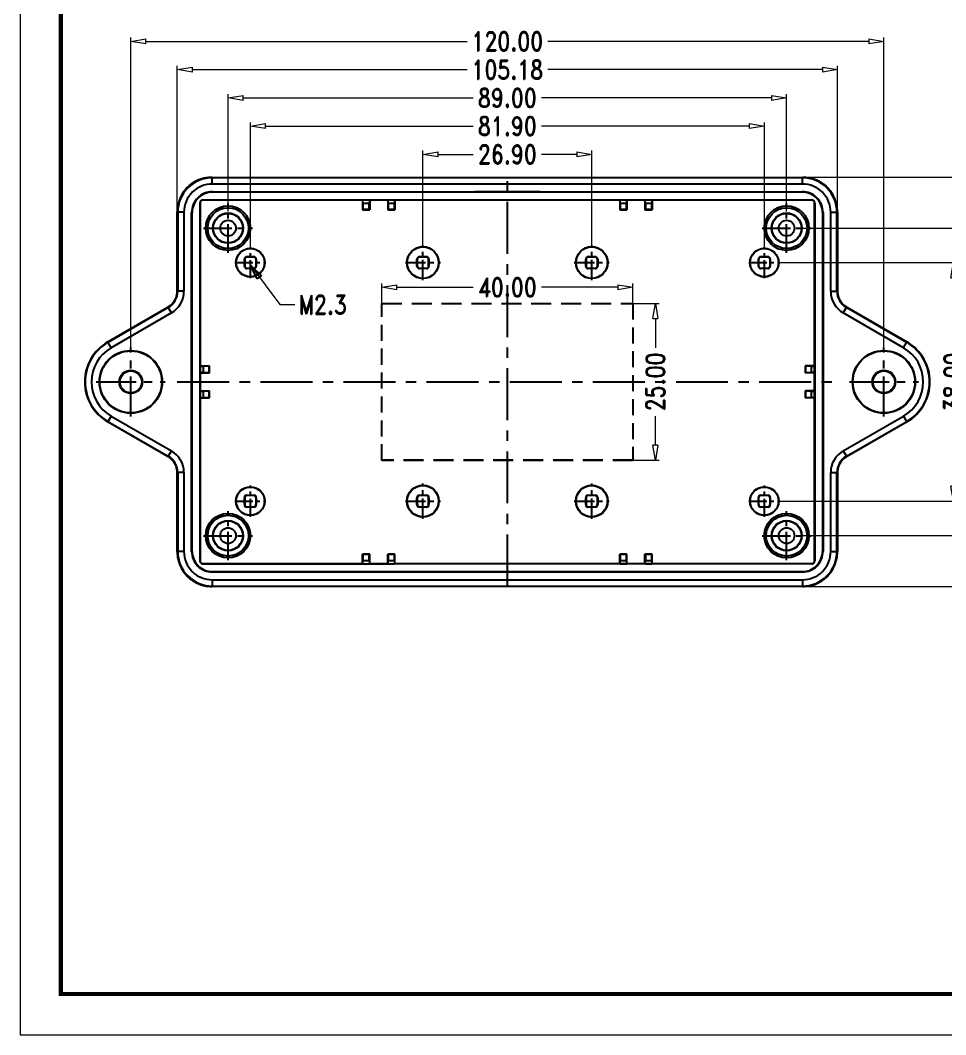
# Model space of a CAD drawing. Header units: millimetres. Extents: x 1603 to 1978, y -231 to 30.
# Drawn here: x 1603.1 to 1750.6, y -230.8 to -69.2 of the extents above; entities that cross this region are included whole.
import ezdxf

# ---------------------------------------------------------------- set-up
doc = ezdxf.new("R2010")
doc.units = ezdxf.units.MM
doc.linetypes.add('CENTER', pattern=[50.8, 31.75, -6.35, 6.35, -6.35])
doc.linetypes.add('HIDDEN', pattern=[9.525, 6.35, -3.175])
doc.layers.add('dim', color=3, linetype='Continuous', lineweight=9)
doc.layers.add('from', color=7, linetype='Continuous', lineweight=13)
doc.styles.add('ROMAND', font='romand.shx', dxfattribs={"width": 0.8, "bigfont": 'gbcbig.shx'})
doc.dimstyles.new('YanXiu', dxfattribs={"dimtxt": 2.5, "dimasz": 2.2, "dimexe": 1, "dimexo": 0, "dimgap": 0.66, "dimtad": 0, "dimzin": 1, "dimdsep": 46, "dimtxsty": 'ROMAND', "dimblk": 'CLOSEDBLANK', "dimcen": 0, "dimclrd": 3, "dimclre": 3, "dimclrt": 7, "dimazin": 0, "dimtfac": 1, "dimtofl": 0, "dimtmove": 0, "dimatfit": 3, "dimldrblk": 'CLOSEDBLANK', "dimfxl": 1, "dimlwd": 5, "dimlwe": 5, "dimarcsym": 0})

# ---------------------------------------------------------------- blocks, each defined once
blk = doc.blocks.new('_ClosedBlank')
at = {"color": 0, "linetype": 'ByBlock', "lineweight": -2}
for p, q in [((-1, 0.167), (0, 0)), ((-1, 0.167), (-1, -0.167)), ((0, 0), (-1, -0.167))]:
    blk.add_line(p, q, dxfattribs=at)
blk = doc.blocks.new('*D36')
at = {"layer": 'Defpoints', "color": 0}
for p in [(1660.73, -111.75), (1660.73, -114.33), (1700.73, -114.33)]:
    blk.add_point(p, dxfattribs=at)
at = {"layer": 'dim', "color": 3, "lineweight": 5}
for p, q in [((1660.73, -114.33), (1660.73, -111.15)), ((1700.73, -114.33), (1700.73, -111.15)), ((1663.13, -111.75), (1675.27, -111.75)), ((1698.33, -111.75), (1686.18, -111.75))]:
    blk.add_line(p, q, dxfattribs=at)
at = {"layer": 'dim', "color": 3, "lineweight": 5, "xscale": 2.4, "yscale": 2.4, "zscale": 2.4, "rotation": 180}
blk.add_blockref('_ClosedBlank', (1660.73, -111.75), dxfattribs=at)
at = {"layer": 'dim', "color": 3, "lineweight": 5, "xscale": 2.4, "yscale": 2.4, "zscale": 2.4}
blk.add_blockref('_ClosedBlank', (1700.73, -111.75), dxfattribs=at)
at = {"layer": 'dim', "color": 7, "insert": (1680.73, -111.75), "char_height": 3, "attachment_point": 5, "style": 'ROMAND'}
blk.add_mtext('40.00', dxfattribs=at)
blk = doc.blocks.new('*D37')
at = {"layer": 'Defpoints', "color": 0}
for p in [(1700.73, -114.33), (1700.73, -139.33), (1704.33, -139.33)]:
    blk.add_point(p, dxfattribs=at)
at = {"layer": 'dim', "color": 3, "lineweight": 5}
for p, q in [((1700.73, -114.33), (1704.93, -114.33)), ((1704.33, -116.73), (1704.33, -121.38)), ((1704.33, -136.93), (1704.33, -132.29)), ((1700.73, -139.33), (1704.93, -139.33))]:
    blk.add_line(p, q, dxfattribs=at)
at = {"layer": 'dim', "color": 3, "lineweight": 5, "xscale": 2.4, "yscale": 2.4, "zscale": 2.4}
for p, rotation in [((1704.33, -114.33), 90), ((1704.33, -139.33), 270)]:
    blk.add_blockref('_ClosedBlank', p, dxfattribs=dict(at, rotation=rotation))
at = {"layer": 'dim', "color": 7, "insert": (1704.33, -126.83), "char_height": 3, "attachment_point": 5, "rotation": 90, "style": 'ROMAND'}
blk.add_mtext('25.00', dxfattribs=at)
blk = doc.blocks.new('*D45')
at = {"layer": 'Defpoints', "color": 0}
for p in [(1733.32, -77.08), (1628.14, -99.74), (1733.32, -99.74)]:
    blk.add_point(p, dxfattribs=at)
at = {"layer": 'dim', "color": 3, "lineweight": 5}
for p, q in [((1628.14, -99.74), (1628.14, -76.48)), ((1630.54, -77.08), (1674.3, -77.08)), ((1730.92, -77.08), (1687.16, -77.08)), ((1733.32, -99.74), (1733.32, -76.48))]:
    blk.add_line(p, q, dxfattribs=at)
at = {"layer": 'dim', "color": 3, "lineweight": 5, "xscale": 2.4, "yscale": 2.4, "zscale": 2.4, "rotation": 180}
blk.add_blockref('_ClosedBlank', (1628.14, -77.08), dxfattribs=at)
at = {"layer": 'dim', "color": 3, "lineweight": 5, "xscale": 2.4, "yscale": 2.4, "zscale": 2.4}
blk.add_blockref('_ClosedBlank', (1733.32, -77.08), dxfattribs=at)
at = {"layer": 'dim', "color": 7, "insert": (1680.73, -77.08), "char_height": 3, "attachment_point": 5, "style": 'ROMAND'}
blk.add_mtext('105.18', dxfattribs=at)
blk = doc.blocks.new('*D44')
at = {"layer": 'Defpoints', "color": 0}
for p in [(1725.23, -81.58), (1636.23, -99.7), (1725.23, -99.7)]:
    blk.add_point(p, dxfattribs=at)
at = {"layer": 'dim', "color": 3, "lineweight": 5}
for p, q in [((1636.23, -99.7), (1636.23, -80.98)), ((1638.63, -81.58), (1675.27, -81.58)), ((1722.83, -81.58), (1686.18, -81.58)), ((1725.23, -99.7), (1725.23, -80.98))]:
    blk.add_line(p, q, dxfattribs=at)
at = {"layer": 'dim', "color": 3, "lineweight": 5, "xscale": 2.4, "yscale": 2.4, "zscale": 2.4, "rotation": 180}
blk.add_blockref('_ClosedBlank', (1636.23, -81.58), dxfattribs=at)
at = {"layer": 'dim', "color": 3, "lineweight": 5, "xscale": 2.4, "yscale": 2.4, "zscale": 2.4}
blk.add_blockref('_ClosedBlank', (1725.23, -81.58), dxfattribs=at)
at = {"layer": 'dim', "color": 7, "insert": (1680.73, -81.58), "char_height": 3, "attachment_point": 5, "style": 'ROMAND'}
blk.add_mtext('89.00', dxfattribs=at)
blk = doc.blocks.new('*D43')
at = {"layer": 'Defpoints', "color": 0}
for p in [(1721.68, -86.08), (1639.78, -105.31), (1721.68, -105.31)]:
    blk.add_point(p, dxfattribs=at)
at = {"layer": 'dim', "color": 3, "lineweight": 5}
for p, q in [((1639.78, -105.31), (1639.78, -85.48)), ((1721.68, -105.31), (1721.68, -85.48)), ((1642.18, -86.08), (1675.27, -86.08)), ((1719.28, -86.08), (1686.18, -86.08))]:
    blk.add_line(p, q, dxfattribs=at)
at = {"layer": 'dim', "color": 3, "lineweight": 5, "xscale": 2.4, "yscale": 2.4, "zscale": 2.4, "rotation": 180}
blk.add_blockref('_ClosedBlank', (1639.78, -86.08), dxfattribs=at)
at = {"layer": 'dim', "color": 3, "lineweight": 5, "xscale": 2.4, "yscale": 2.4, "zscale": 2.4}
blk.add_blockref('_ClosedBlank', (1721.68, -86.08), dxfattribs=at)
at = {"layer": 'dim', "color": 7, "insert": (1680.73, -86.08), "char_height": 3, "attachment_point": 5, "style": 'ROMAND'}
blk.add_mtext('81.90', dxfattribs=at)
blk = doc.blocks.new('*D42')
at = {"layer": 'Defpoints', "color": 0}
for p in [(1694.18, -90.58), (1667.28, -105.03), (1694.18, -105.03)]:
    blk.add_point(p, dxfattribs=at)
at = {"layer": 'dim', "color": 3, "lineweight": 5}
for p, q in [((1667.28, -105.03), (1667.28, -89.98)), ((1694.18, -105.03), (1694.18, -89.98)), ((1669.68, -90.58), (1675.27, -90.58)), ((1691.78, -90.58), (1686.18, -90.58))]:
    blk.add_line(p, q, dxfattribs=at)
at = {"layer": 'dim', "color": 3, "lineweight": 5, "xscale": 2.4, "yscale": 2.4, "zscale": 2.4, "rotation": 180}
blk.add_blockref('_ClosedBlank', (1667.28, -90.58), dxfattribs=at)
at = {"layer": 'dim', "color": 3, "lineweight": 5, "xscale": 2.4, "yscale": 2.4, "zscale": 2.4}
blk.add_blockref('_ClosedBlank', (1694.18, -90.58), dxfattribs=at)
at = {"layer": 'dim', "color": 7, "insert": (1680.73, -90.58), "char_height": 3, "attachment_point": 5, "style": 'ROMAND'}
blk.add_mtext('26.90', dxfattribs=at)
blk = doc.blocks.new('*D48')
at = {"layer": 'Defpoints', "color": 0}
for p in [(1727.82, -94.24), (1727.82, -159.42), (1760.8, -159.42)]:
    blk.add_point(p, dxfattribs=at)
at = {"layer": 'dim', "color": 3, "lineweight": 5}
for p, q in [((1727.82, -94.24), (1761.4, -94.24)), ((1760.8, -96.64), (1760.8, -121.43)), ((1760.8, -157.02), (1760.8, -132.23)), ((1727.82, -159.42), (1761.4, -159.42))]:
    blk.add_line(p, q, dxfattribs=at)
at = {"layer": 'dim', "color": 3, "lineweight": 5, "xscale": 2.4, "yscale": 2.4, "zscale": 2.4}
for p, rotation in [((1760.8, -94.24), 90), ((1760.8, -159.42), 270)]:
    blk.add_blockref('_ClosedBlank', p, dxfattribs=dict(at, rotation=rotation))
at = {"layer": 'dim', "color": 7, "insert": (1760.8, -126.83), "char_height": 3, "attachment_point": 5, "rotation": 90, "style": 'ROMAND'}
blk.add_mtext('65.18', dxfattribs=at)
blk = doc.blocks.new('*D47')
at = {"layer": 'Defpoints', "color": 0}
for p in [(1727.86, -102.33), (1727.86, -151.33), (1756.3, -151.33)]:
    blk.add_point(p, dxfattribs=at)
at = {"layer": 'dim', "color": 3, "lineweight": 5}
for p, q in [((1727.86, -102.33), (1756.9, -102.33)), ((1756.3, -104.73), (1756.3, -121.38)), ((1756.3, -148.93), (1756.3, -132.29)), ((1727.86, -151.33), (1756.9, -151.33))]:
    blk.add_line(p, q, dxfattribs=at)
at = {"layer": 'dim', "color": 3, "lineweight": 5, "xscale": 2.4, "yscale": 2.4, "zscale": 2.4}
for p, rotation in [((1756.3, -102.33), 90), ((1756.3, -151.33), 270)]:
    blk.add_blockref('_ClosedBlank', p, dxfattribs=dict(at, rotation=rotation))
at = {"layer": 'dim', "color": 7, "insert": (1756.3, -126.83), "char_height": 3, "attachment_point": 5, "rotation": 90, "style": 'ROMAND'}
blk.add_mtext('49.00', dxfattribs=at)
blk = doc.blocks.new('*D46')
at = {"layer": 'Defpoints', "color": 0}
for p in [(1724.2, -107.83), (1724.2, -145.83), (1751.8, -145.83)]:
    blk.add_point(p, dxfattribs=at)
at = {"layer": 'dim', "color": 3, "lineweight": 5}
for p, q in [((1724.2, -107.83), (1752.4, -107.83)), ((1751.8, -110.23), (1751.8, -121.38)), ((1751.8, -143.43), (1751.8, -132.29)), ((1724.2, -145.83), (1752.4, -145.83))]:
    blk.add_line(p, q, dxfattribs=at)
at = {"layer": 'dim', "color": 3, "lineweight": 5, "xscale": 2.4, "yscale": 2.4, "zscale": 2.4}
for p, rotation in [((1751.8, -107.83), 90), ((1751.8, -145.83), 270)]:
    blk.add_blockref('_ClosedBlank', p, dxfattribs=dict(at, rotation=rotation))
at = {"layer": 'dim', "color": 7, "insert": (1751.8, -126.83), "char_height": 3, "attachment_point": 5, "rotation": 90, "style": 'ROMAND'}
blk.add_mtext('38.00', dxfattribs=at)
blk = doc.blocks.new('*D121')
at = {"layer": 'Defpoints', "color": 0}
for p in [(1620.73, -72.58), (1620.73, -121.33), (1740.73, -121.33)]:
    blk.add_point(p, dxfattribs=at)
at = {"layer": 'dim', "color": 3, "lineweight": 5}
for p, q in [((1620.73, -121.33), (1620.73, -71.98)), ((1623.13, -72.58), (1674.3, -72.58)), ((1738.33, -72.58), (1687.16, -72.58)), ((1740.73, -121.33), (1740.73, -71.98))]:
    blk.add_line(p, q, dxfattribs=at)
at = {"layer": 'dim', "color": 3, "lineweight": 5, "xscale": 2.4, "yscale": 2.4, "zscale": 2.4, "rotation": 180}
blk.add_blockref('_ClosedBlank', (1620.73, -72.58), dxfattribs=at)
at = {"layer": 'dim', "color": 3, "lineweight": 5, "xscale": 2.4, "yscale": 2.4, "zscale": 2.4}
blk.add_blockref('_ClosedBlank', (1740.73, -72.58), dxfattribs=at)
at = {"layer": 'dim', "color": 7, "insert": (1680.73, -72.58), "char_height": 3, "attachment_point": 5, "style": 'ROMAND'}
blk.add_mtext('120.00', dxfattribs=at)

msp = doc.modelspace()

# ---------------------------------------------------------------- linework, layer by layer
at = {"color": 7, "linetype": 'Continuous'}
for p, q in [((1633.635, -94.241), (1633.635, -94.242)), ((1633.635, -94.242), (1727.82, -94.242)), ((1633.7, -94.307), (1633.635, -94.242)), ((1727.754, -94.307), (1633.7, -94.307)), ((1633.7, -95.307), (1633.7, -94.307)), ((1727.755, -95.307), (1633.7, -95.307)), ((1727.754, -94.307), (1727.82, -94.242)), ((1727.755, -95.307), (1727.755, -94.307)), ((1727.82, -94.241), (1727.82, -94.242)), ((1633.728, -96.533), (1727.728, -96.533)), ((1633.728, -96.608), (1633.728, -96.533)), ((1675.478, -96.608), (1633.728, -96.608)), ((1685.978, -96.568), (1675.478, -96.568)), ((1675.478, -96.608), (1675.478, -96.568)), ((1685.978, -96.608), (1685.978, -96.568)), ((1727.728, -96.608), (1685.978, -96.608)), ((1727.728, -96.608), (1727.728, -96.533)), ((1631.772, -98.333), (1631.728, -98.333)), ((1631.728, -98.333), (1631.728, -155.333)), ((1631.772, -98.333), (1631.772, -124.267)), ((1632.228, -97.833), (1658.771, -97.831)), ((1632.228, -97.877), (1632.228, -97.833)), ((1657.662, -97.877), (1632.228, -97.877)), ((1657.662, -97.877), (1657.684, -97.833)), ((1657.662, -97.877), (1657.662, -99.396)), ((1657.715, -97.871), (1657.684, -97.833)), ((1658.741, -97.871), (1657.715, -97.871)), ((1657.728, -98.389), (1657.715, -97.871)), ((1658.728, -98.389), (1657.728, -98.389)), ((1657.728, -98.389), (1657.728, -99.331)), ((1658.741, -97.871), (1658.728, -98.389)), ((1658.728, -99.331), (1658.728, -98.389)), ((1658.741, -97.871), (1658.771, -97.831)), ((1658.771, -97.833), (1662.771, -97.831)), ((1658.793, -97.877), (1658.771, -97.833)), ((1661.662, -97.877), (1658.793, -97.877)), ((1658.793, -97.877), (1658.793, -99.396)), ((1661.662, -97.877), (1661.684, -97.833)), ((1661.662, -97.877), (1661.662, -99.396)), ((1661.715, -97.871), (1661.684, -97.833)), ((1662.741, -97.871), (1661.715, -97.871)), ((1661.728, -98.389), (1661.715, -97.871)), ((1662.728, -98.389), (1661.728, -98.389)), ((1661.728, -98.389), (1661.728, -99.331)), ((1662.741, -97.871), (1662.728, -98.389)), ((1662.728, -99.331), (1662.728, -98.389)), ((1662.741, -97.871), (1662.771, -97.831)), ((1662.771, -97.833), (1699.771, -97.831)), ((1662.793, -97.877), (1662.771, -97.833)), ((1698.662, -97.877), (1662.793, -97.877)), ((1662.793, -97.877), (1662.793, -99.396)), ((1698.662, -97.877), (1698.684, -97.833)), ((1698.662, -97.877), (1698.662, -99.396)), ((1698.715, -97.871), (1698.684, -97.833)), ((1699.741, -97.871), (1698.715, -97.871)), ((1698.728, -98.389), (1698.715, -97.871)), ((1699.728, -98.389), (1698.728, -98.389)), ((1698.728, -98.389), (1698.728, -99.331)), ((1699.741, -97.871), (1699.728, -98.389)), ((1699.728, -99.331), (1699.728, -98.389)), ((1699.741, -97.871), (1699.771, -97.831)), ((1699.793, -97.877), (1699.771, -97.833)), ((1699.771, -97.833), (1729.228, -97.833)), ((1702.662, -97.877), (1699.793, -97.877)), ((1699.793, -97.877), (1699.793, -99.396)), ((1702.662, -97.877), (1702.684, -97.833)), ((1702.662, -97.877), (1702.662, -99.396)), ((1702.715, -97.871), (1702.684, -97.833)), ((1703.741, -97.871), (1702.715, -97.871)), ((1702.728, -98.389), (1702.715, -97.871)), ((1703.728, -98.389), (1702.728, -98.389)), ((1702.728, -98.389), (1702.728, -99.331)), ((1703.741, -97.871), (1703.728, -98.389)), ((1703.728, -99.331), (1703.728, -98.389)), ((1703.741, -97.871), (1703.771, -97.831)), ((1703.793, -97.877), (1703.771, -97.833)), ((1729.228, -97.877), (1703.793, -97.877)), ((1703.793, -97.877), (1703.793, -99.396)), ((1729.228, -97.877), (1729.228, -97.833)), ((1729.683, -98.333), (1729.728, -98.333)), ((1729.683, -124.267), (1729.683, -98.333)), ((1729.728, -98.333), (1729.729, -125.376)), ((1628.137, -99.74), (1628.137, -99.74)), ((1628.202, -99.806), (1628.137, -99.74)), ((1628.137, -112.347), (1628.137, -99.74)), ((1629.202, -99.805), (1628.202, -99.805)), ((1628.202, -99.806), (1628.202, -112.385)), ((1629.202, -99.805), (1629.202, -112.385)), ((1630.503, -99.833), (1630.428, -99.833)), ((1630.428, -153.833), (1630.428, -99.833)), ((1630.503, -153.833), (1630.503, -99.833)), ((1657.728, -99.331), (1657.662, -99.396)), ((1657.662, -99.396), (1658.793, -99.396)), ((1657.728, -99.331), (1658.728, -99.331)), ((1658.728, -99.331), (1658.793, -99.396)), ((1661.728, -99.331), (1661.662, -99.396)), ((1661.662, -99.396), (1662.793, -99.396)), ((1661.728, -99.331), (1662.728, -99.331)), ((1662.728, -99.331), (1662.793, -99.396)), ((1698.728, -99.331), (1698.662, -99.396)), ((1698.662, -99.396), (1699.793, -99.396)), ((1698.728, -99.331), (1699.728, -99.331)), ((1699.728, -99.331), (1699.793, -99.396)), ((1702.728, -99.331), (1702.662, -99.396)), ((1702.662, -99.396), (1703.793, -99.396)), ((1702.728, -99.331), (1703.728, -99.331)), ((1703.728, -99.331), (1703.793, -99.396)), ((1730.952, -99.833), (1731.027, -99.833)), ((1730.952, -99.833), (1730.952, -153.833)), ((1731.027, -99.833), (1731.027, -153.833)), ((1732.254, -99.805), (1733.253, -99.805)), ((1732.254, -112.385), (1732.254, -99.805)), ((1733.253, -99.805), (1733.318, -99.74)), ((1733.253, -112.385), (1733.253, -99.805)), ((1733.319, -99.74), (1733.318, -99.74)), ((1733.318, -99.74), (1733.318, -112.347)), ((1638.874, -107.329), (1638.828, -107.283)), ((1638.828, -108.383), (1638.828, -107.283)), ((1638.874, -107.329), (1638.874, -108.336)), ((1639.228, -106.883), (1640.328, -106.883)), ((1639.274, -106.929), (1639.228, -106.883)), ((1640.281, -106.929), (1639.274, -106.929)), ((1640.328, -106.883), (1640.281, -106.929)), ((1640.728, -107.283), (1640.681, -107.329)), ((1640.681, -108.336), (1640.681, -107.329)), ((1640.728, -107.283), (1640.728, -108.383)), ((1666.328, -107.283), (1666.374, -107.329)), ((1666.328, -108.383), (1666.328, -107.283)), ((1666.374, -107.329), (1666.374, -108.336)), ((1666.728, -106.883), (1667.828, -106.883)), ((1666.728, -106.883), (1666.774, -106.929)), ((1667.781, -106.929), (1666.774, -106.929)), ((1667.828, -106.883), (1667.781, -106.929)), ((1668.228, -107.283), (1668.181, -107.329)), ((1668.181, -108.336), (1668.181, -107.329)), ((1668.228, -107.283), (1668.228, -108.383)), ((1693.274, -107.329), (1693.228, -107.283)), ((1693.228, -108.383), (1693.228, -107.283)), ((1693.274, -107.329), (1693.274, -108.336)), ((1693.674, -106.929), (1693.628, -106.883)), ((1693.628, -106.883), (1694.728, -106.883)), ((1694.681, -106.929), (1693.674, -106.929)), ((1694.728, -106.883), (1694.681, -106.929)), ((1695.128, -107.283), (1695.081, -107.329)), ((1695.081, -108.336), (1695.081, -107.329)), ((1695.128, -107.283), (1695.128, -108.383)), ((1720.728, -107.283), (1720.774, -107.329)), ((1720.728, -108.383), (1720.728, -107.283)), ((1720.774, -107.329), (1720.774, -108.336)), ((1721.128, -106.883), (1721.174, -106.929)), ((1721.128, -106.883), (1722.228, -106.883)), ((1722.181, -106.929), (1721.174, -106.929)), ((1722.181, -106.929), (1722.228, -106.883)), ((1722.581, -107.329), (1722.628, -107.283)), ((1722.581, -108.336), (1722.581, -107.329)), ((1722.628, -107.283), (1722.628, -108.383)), ((1638.828, -108.383), (1638.874, -108.336)), ((1639.228, -108.783), (1639.274, -108.736)), ((1640.328, -108.783), (1639.228, -108.783)), ((1639.274, -108.736), (1640.281, -108.736)), ((1640.328, -108.783), (1640.281, -108.736)), ((1640.728, -108.383), (1640.681, -108.336)), ((1666.374, -108.336), (1666.328, -108.383)), ((1666.774, -108.736), (1666.728, -108.783)), ((1667.828, -108.783), (1666.728, -108.783)), ((1666.774, -108.736), (1667.781, -108.736)), ((1667.828, -108.783), (1667.781, -108.736)), ((1668.228, -108.383), (1668.181, -108.336)), ((1693.228, -108.383), (1693.274, -108.336)), ((1693.628, -108.783), (1693.674, -108.736)), ((1694.728, -108.783), (1693.628, -108.783)), ((1693.674, -108.736), (1694.681, -108.736)), ((1694.728, -108.783), (1694.681, -108.736)), ((1695.128, -108.383), (1695.081, -108.336)), ((1720.728, -108.383), (1720.774, -108.336)), ((1721.128, -108.783), (1721.174, -108.736)), ((1722.228, -108.783), (1721.128, -108.783)), ((1721.174, -108.736), (1722.181, -108.736)), ((1722.228, -108.783), (1722.181, -108.736)), ((1722.628, -108.383), (1722.581, -108.336)), ((1628.137, -112.347), (1628.137, -112.347)), ((1628.202, -112.385), (1628.137, -112.347)), ((1629.202, -112.385), (1628.202, -112.385)), ((1732.254, -112.385), (1733.253, -112.385)), ((1733.318, -112.347), (1733.253, -112.385)), ((1733.319, -112.347), (1733.318, -112.347)), ((1733.36, -112.842), (1733.319, -112.347)), ((1627.047, -114.66), (1626.637, -114.944)), ((1617.057, -120.475), (1626.637, -114.944)), ((1626.703, -114.982), (1617.09, -120.532)), ((1627.203, -115.848), (1617.59, -121.398)), ((1626.703, -114.982), (1626.637, -114.944)), ((1626.637, -114.944), (1626.638, -114.944)), ((1627.203, -115.848), (1626.703, -114.982)), ((1734.253, -115.848), (1734.753, -114.982)), ((1743.866, -121.398), (1734.253, -115.848)), ((1734.818, -114.944), (1734.753, -114.982)), ((1744.365, -120.532), (1734.753, -114.982)), ((1734.818, -114.944), (1734.818, -114.944)), ((1734.818, -114.944), (1744.398, -120.475)), ((1617.59, -121.398), (1617.057, -120.475)), ((1743.866, -121.398), (1744.398, -120.475)), ((1631.766, -124.32), (1631.726, -124.289)), ((1631.772, -124.267), (1631.728, -124.289)), ((1631.766, -124.32), (1632.284, -124.333)), ((1631.766, -124.32), (1631.766, -125.346)), ((1631.772, -124.267), (1633.291, -124.267)), ((1633.226, -124.333), (1632.284, -124.333)), ((1632.284, -124.333), (1632.284, -125.333)), ((1633.226, -124.333), (1633.291, -124.267)), ((1633.226, -125.333), (1633.226, -124.333)), ((1633.291, -125.398), (1633.291, -124.267)), ((1728.164, -124.267), (1728.164, -125.398)), ((1728.229, -124.333), (1728.164, -124.267)), ((1729.683, -124.267), (1728.164, -124.267)), ((1728.229, -124.333), (1728.229, -125.333)), ((1729.172, -124.333), (1728.229, -124.333)), ((1729.172, -124.333), (1729.689, -124.32)), ((1729.172, -125.333), (1729.172, -124.333)), ((1729.683, -124.267), (1729.728, -124.289)), ((1729.689, -124.32), (1729.728, -124.289)), ((1729.689, -125.346), (1729.689, -124.32)), ((1631.766, -125.346), (1631.726, -125.376)), ((1631.772, -125.398), (1631.728, -125.376)), ((1632.284, -125.333), (1631.766, -125.346)), ((1631.772, -125.398), (1633.291, -125.398)), ((1631.772, -125.398), (1631.772, -128.267)), ((1632.284, -125.333), (1633.226, -125.333)), ((1633.226, -125.333), (1633.291, -125.398)), ((1728.229, -125.333), (1728.164, -125.398)), ((1729.683, -125.398), (1728.164, -125.398)), ((1728.229, -125.333), (1729.172, -125.333)), ((1729.689, -125.346), (1729.172, -125.333)), ((1729.683, -125.398), (1729.728, -125.376)), ((1729.683, -128.267), (1729.683, -125.398)), ((1729.689, -125.346), (1729.729, -125.376)), ((1729.728, -125.376), (1729.728, -155.333)), ((1631.766, -128.32), (1631.726, -128.289)), ((1631.772, -128.267), (1631.728, -128.289)), ((1631.766, -128.32), (1632.284, -128.333)), ((1631.766, -128.32), (1631.766, -129.346)), ((1631.772, -128.267), (1633.291, -128.267)), ((1633.226, -128.333), (1632.284, -128.333)), ((1632.284, -128.333), (1632.284, -129.333)), ((1633.226, -128.333), (1633.291, -128.267)), ((1633.226, -129.333), (1633.226, -128.333)), ((1633.291, -129.398), (1633.291, -128.267)), ((1728.164, -128.267), (1728.164, -129.398)), ((1728.229, -128.333), (1728.164, -128.267)), ((1729.683, -128.267), (1728.164, -128.267)), ((1728.229, -128.333), (1728.229, -129.333)), ((1729.172, -128.333), (1728.229, -128.333)), ((1729.172, -128.333), (1729.689, -128.32)), ((1729.172, -129.333), (1729.172, -128.333)), ((1729.683, -128.267), (1729.728, -128.289)), ((1729.689, -128.32), (1729.728, -128.289)), ((1729.689, -129.346), (1729.689, -128.32)), ((1631.766, -129.346), (1631.726, -129.376)), ((1631.772, -129.398), (1631.728, -129.376)), ((1632.284, -129.333), (1631.766, -129.346)), ((1631.772, -129.398), (1633.291, -129.398)), ((1631.772, -129.398), (1631.772, -155.333)), ((1632.284, -129.333), (1633.226, -129.333)), ((1633.226, -129.333), (1633.291, -129.398)), ((1728.229, -129.333), (1728.164, -129.398)), ((1729.683, -129.398), (1728.164, -129.398)), ((1728.229, -129.333), (1729.172, -129.333)), ((1729.689, -129.346), (1729.172, -129.333)), ((1729.683, -129.398), (1729.728, -129.376)), ((1729.683, -155.333), (1729.683, -129.398)), ((1729.689, -129.346), (1729.729, -129.376)), ((1617.59, -132.268), (1617.057, -133.19)), ((1617.59, -132.268), (1627.203, -137.818)), ((1734.253, -137.818), (1743.866, -132.268)), ((1743.866, -132.268), (1744.398, -133.19)), ((1626.637, -138.721), (1617.057, -133.19)), ((1617.09, -133.133), (1626.703, -138.683)), ((1734.753, -138.683), (1744.365, -133.133)), ((1744.398, -133.19), (1734.818, -138.721)), ((1626.637, -138.721), (1626.703, -138.683)), ((1626.637, -138.721), (1626.638, -138.721)), ((1627.203, -137.818), (1626.703, -138.683)), ((1734.253, -137.818), (1734.753, -138.683)), ((1734.409, -139.005), (1734.818, -138.721)), ((1734.753, -138.683), (1734.818, -138.721)), ((1734.818, -138.721), (1734.818, -138.721)), ((1628.096, -140.824), (1628.136, -141.318)), ((1628.137, -141.318), (1628.202, -141.281)), ((1628.137, -141.318), (1628.137, -141.318)), ((1628.137, -153.925), (1628.137, -141.318)), ((1629.202, -141.281), (1628.202, -141.281)), ((1628.202, -141.281), (1628.202, -153.86)), ((1629.202, -141.281), (1629.202, -153.86)), ((1732.254, -153.86), (1732.254, -141.281)), ((1732.254, -141.281), (1733.253, -141.281)), ((1733.253, -153.859), (1733.253, -141.281)), ((1733.253, -141.281), (1733.318, -141.318)), ((1733.318, -141.318), (1733.318, -153.925)), ((1733.319, -141.318), (1733.318, -141.318)), ((1638.828, -145.283), (1638.874, -145.329)), ((1638.828, -146.383), (1638.828, -145.283)), ((1638.874, -145.329), (1638.874, -146.336)), ((1639.228, -144.883), (1640.328, -144.883)), ((1639.228, -144.883), (1639.274, -144.929)), ((1640.281, -144.929), (1639.274, -144.929)), ((1640.328, -144.883), (1640.281, -144.929)), ((1640.728, -145.283), (1640.681, -145.329)), ((1640.681, -146.336), (1640.681, -145.329)), ((1640.728, -145.283), (1640.728, -146.383)), ((1666.328, -146.383), (1666.328, -145.283)), ((1666.328, -145.283), (1666.374, -145.329)), ((1666.374, -145.329), (1666.374, -146.336)), ((1666.728, -144.883), (1667.828, -144.883)), ((1666.728, -144.883), (1666.774, -144.929)), ((1667.781, -144.929), (1666.774, -144.929)), ((1667.828, -144.883), (1667.781, -144.929)), ((1668.228, -145.283), (1668.181, -145.329)), ((1668.181, -146.336), (1668.181, -145.329)), ((1668.228, -145.283), (1668.228, -146.383)), ((1693.228, -146.383), (1693.228, -145.283)), ((1693.274, -145.329), (1693.228, -145.283)), ((1693.274, -145.329), (1693.274, -146.336)), ((1693.674, -144.929), (1693.628, -144.883)), ((1693.628, -144.883), (1694.728, -144.883)), ((1694.681, -144.929), (1693.674, -144.929)), ((1694.728, -144.883), (1694.681, -144.929)), ((1695.128, -145.283), (1695.081, -145.329)), ((1695.081, -146.336), (1695.081, -145.329)), ((1695.128, -145.283), (1695.128, -146.383)), ((1720.728, -146.383), (1720.728, -145.283)), ((1720.728, -145.283), (1720.774, -145.329)), ((1720.774, -145.329), (1720.774, -146.336)), ((1721.128, -144.883), (1721.174, -144.929)), ((1721.128, -144.883), (1722.228, -144.883)), ((1722.181, -144.929), (1721.174, -144.929)), ((1722.228, -144.883), (1722.181, -144.929)), ((1722.628, -145.283), (1722.581, -145.329)), ((1722.581, -146.336), (1722.581, -145.329)), ((1722.628, -145.283), (1722.628, -146.383)), ((1638.874, -146.336), (1638.828, -146.383)), ((1639.274, -146.736), (1639.228, -146.783)), ((1640.328, -146.783), (1639.228, -146.783)), ((1639.274, -146.736), (1640.281, -146.736)), ((1640.328, -146.783), (1640.281, -146.736)), ((1640.728, -146.383), (1640.681, -146.336)), ((1666.374, -146.336), (1666.328, -146.383)), ((1666.774, -146.736), (1666.728, -146.783)), ((1667.828, -146.783), (1666.728, -146.783)), ((1666.774, -146.736), (1667.781, -146.736)), ((1667.828, -146.783), (1667.781, -146.736)), ((1668.228, -146.383), (1668.181, -146.336)), ((1693.228, -146.383), (1693.274, -146.336)), ((1693.628, -146.783), (1693.674, -146.736)), ((1694.728, -146.783), (1693.628, -146.783)), ((1693.674, -146.736), (1694.681, -146.736)), ((1694.728, -146.783), (1694.681, -146.736)), ((1695.128, -146.383), (1695.081, -146.336)), ((1720.728, -146.383), (1720.774, -146.336)), ((1721.128, -146.783), (1721.174, -146.736)), ((1722.228, -146.783), (1721.128, -146.783)), ((1721.174, -146.736), (1722.181, -146.736)), ((1722.181, -146.736), (1722.228, -146.783)), ((1722.581, -146.336), (1722.628, -146.383)), ((1628.202, -153.86), (1628.137, -153.925)), ((1628.137, -153.925), (1628.137, -153.925)), ((1629.202, -153.86), (1628.202, -153.86)), ((1630.503, -153.833), (1630.428, -153.833)), ((1657.662, -155.788), (1657.662, -154.269)), ((1658.793, -154.269), (1657.662, -154.269)), ((1657.728, -154.334), (1657.662, -154.269)), ((1657.728, -154.334), (1657.728, -155.277)), ((1658.728, -154.334), (1657.728, -154.334)), ((1658.728, -154.334), (1658.793, -154.269)), ((1658.728, -155.277), (1658.728, -154.334)), ((1658.793, -155.788), (1658.793, -154.269)), ((1661.662, -155.788), (1661.662, -154.269)), ((1662.793, -154.269), (1661.662, -154.269)), ((1661.728, -154.334), (1661.662, -154.269)), ((1661.728, -154.334), (1661.728, -155.277)), ((1662.728, -154.334), (1661.728, -154.334)), ((1662.728, -154.334), (1662.793, -154.269)), ((1662.728, -155.277), (1662.728, -154.334)), ((1662.793, -155.788), (1662.793, -154.269)), ((1698.662, -155.788), (1698.662, -154.269)), ((1698.728, -154.334), (1698.662, -154.269)), ((1699.793, -154.269), (1698.662, -154.269)), ((1698.728, -154.334), (1698.728, -155.277)), ((1699.728, -154.334), (1698.728, -154.334)), ((1699.728, -154.334), (1699.793, -154.269)), ((1699.728, -155.277), (1699.728, -154.334)), ((1699.793, -155.788), (1699.793, -154.269)), ((1702.662, -155.788), (1702.662, -154.269)), ((1702.728, -154.334), (1702.662, -154.269)), ((1703.793, -154.269), (1702.662, -154.269)), ((1702.728, -154.334), (1702.728, -155.277)), ((1703.728, -154.334), (1702.728, -154.334)), ((1703.728, -154.334), (1703.793, -154.269)), ((1703.728, -155.277), (1703.728, -154.334)), ((1703.793, -155.788), (1703.793, -154.269)), ((1730.952, -153.833), (1731.027, -153.833)), ((1732.254, -153.86), (1733.253, -153.86)), ((1733.253, -153.859), (1733.318, -153.925)), ((1733.319, -153.925), (1733.318, -153.925)), ((1631.772, -155.333), (1631.728, -155.333)), ((1632.228, -155.788), (1657.662, -155.788)), ((1632.228, -155.788), (1632.228, -155.833)), ((1632.228, -155.833), (1662.771, -155.834)), ((1657.662, -155.788), (1657.684, -155.833)), ((1657.715, -155.794), (1657.684, -155.834)), ((1657.715, -155.794), (1657.728, -155.277)), ((1657.715, -155.794), (1658.741, -155.794)), ((1657.728, -155.277), (1658.728, -155.277)), ((1658.728, -155.277), (1658.741, -155.794)), ((1658.741, -155.794), (1658.771, -155.834)), ((1658.793, -155.788), (1658.771, -155.833)), ((1658.793, -155.788), (1661.662, -155.788)), ((1661.662, -155.788), (1661.684, -155.833)), ((1661.715, -155.794), (1661.684, -155.834)), ((1661.715, -155.794), (1661.728, -155.277)), ((1661.715, -155.794), (1662.741, -155.794)), ((1661.728, -155.277), (1662.728, -155.277)), ((1662.728, -155.277), (1662.741, -155.794)), ((1662.741, -155.794), (1662.771, -155.834)), ((1662.793, -155.788), (1662.771, -155.833)), ((1702.684, -155.833), (1662.771, -155.833)), ((1662.793, -155.788), (1698.662, -155.788)), ((1698.662, -155.788), (1698.684, -155.833)), ((1698.715, -155.794), (1698.684, -155.834)), ((1698.715, -155.794), (1698.728, -155.277)), ((1698.715, -155.794), (1699.741, -155.794)), ((1698.728, -155.277), (1699.728, -155.277)), ((1699.728, -155.277), (1699.741, -155.794)), ((1699.741, -155.794), (1699.771, -155.833)), ((1699.793, -155.788), (1699.771, -155.833)), ((1699.793, -155.788), (1702.662, -155.788)), ((1702.662, -155.788), (1702.684, -155.833)), ((1702.715, -155.794), (1702.684, -155.834)), ((1729.228, -155.833), (1702.684, -155.834)), ((1702.715, -155.794), (1702.728, -155.277)), ((1702.715, -155.794), (1703.741, -155.794)), ((1702.728, -155.277), (1703.728, -155.277)), ((1703.728, -155.277), (1703.741, -155.794)), ((1703.741, -155.794), (1703.771, -155.833)), ((1703.793, -155.788), (1703.771, -155.833)), ((1703.793, -155.788), (1729.228, -155.788)), ((1729.228, -155.788), (1729.228, -155.833)), ((1729.683, -155.333), (1729.728, -155.333)), ((1633.7, -158.358), (1727.755, -158.358)), ((1633.7, -158.358), (1633.7, -159.358)), ((1633.728, -157.057), (1675.478, -157.057)), ((1633.728, -157.057), (1633.728, -157.132)), ((1727.728, -157.132), (1633.728, -157.132)), ((1675.478, -157.057), (1675.478, -157.097)), ((1685.978, -157.097), (1675.478, -157.097)), ((1685.978, -157.057), (1685.978, -157.097)), ((1685.978, -157.057), (1727.728, -157.057)), ((1727.728, -157.057), (1727.728, -157.132)), ((1727.755, -158.358), (1727.755, -159.358)), ((1633.701, -159.358), (1633.635, -159.423)), ((1633.635, -159.424), (1633.635, -159.423)), ((1727.82, -159.424), (1633.635, -159.424)), ((1633.701, -159.358), (1727.755, -159.358)), ((1727.755, -159.358), (1727.82, -159.423)), ((1727.82, -159.424), (1727.82, -159.423))]:
    msp.add_line(p, q, dxfattribs=at)
at = {"color": 1, "linetype": 'CENTER', "ltscale": 0.260729}
for p, q in [((1680.728, -159.424), (1680.728, -94.241)), ((1628.137, -126.833), (1733.319, -126.833))]:
    msp.add_line(p, q, dxfattribs=at)
at = {"color": 1, "linetype": 'CENTER', "ltscale": 0.142292}
for p, q in [((1636.228, -106.246), (1636.228, -98.42)), ((1725.228, -106.246), (1725.228, -98.42)), ((1632.315, -102.333), (1640.141, -102.333)), ((1721.315, -102.333), (1729.141, -102.333)), ((1636.228, -155.246), (1636.228, -147.42)), ((1725.228, -155.246), (1725.228, -147.42)), ((1632.315, -151.333), (1640.141, -151.333)), ((1721.315, -151.333), (1729.141, -151.333))]:
    msp.add_line(p, q, dxfattribs=at)
at = {"color": 1, "linetype": 'CENTER', "ltscale": 0.101746}
for p, q in [((1667.278, -110.631), (1667.278, -105.035)), ((1694.178, -110.631), (1694.178, -105.035)), ((1664.48, -107.833), (1670.076, -107.833)), ((1691.38, -107.833), (1696.976, -107.833)), ((1667.278, -148.631), (1667.278, -143.035)), ((1694.178, -148.631), (1694.178, -143.035)), ((1664.48, -145.833), (1670.076, -145.833)), ((1691.38, -145.833), (1696.976, -145.833))]:
    msp.add_line(p, q, dxfattribs=at)
at = {"color": 1, "linetype": 'CENTER', "ltscale": 0.09}
for p, q in [((1639.778, -110.308), (1639.778, -105.358)), ((1721.678, -110.308), (1721.678, -105.358)), ((1637.303, -107.833), (1642.253, -107.833)), ((1719.203, -107.833), (1724.153, -107.833)), ((1639.778, -148.308), (1639.778, -143.358)), ((1721.678, -148.308), (1721.678, -143.358)), ((1637.303, -145.833), (1642.253, -145.833)), ((1719.203, -145.833), (1724.153, -145.833))]:
    msp.add_line(p, q, dxfattribs=at)
at = {"color": 3, "linetype": 'HIDDEN', "ltscale": 0.5}
for p, q in [((1660.728, -114.333), (1700.728, -114.333)), ((1660.743, -114.348), (1700.712, -114.348)), ((1700.728, -139.333), (1660.728, -139.333)), ((1700.712, -139.317), (1660.743, -139.317))]:
    msp.add_line(p, q, dxfattribs=at)
at = {"color": 3, "linetype": 'HIDDEN', "ltscale": 0.001}
for p, q in [((1660.728, -114.333), (1660.743, -114.348)), ((1700.728, -114.333), (1700.712, -114.348)), ((1660.728, -139.333), (1660.743, -139.317)), ((1700.728, -139.333), (1700.712, -139.317))]:
    msp.add_line(p, q, dxfattribs=at)
at = {"color": 3, "linetype": 'HIDDEN', "ltscale": 0.4}
for p, q in [((1660.728, -139.333), (1660.728, -114.333)), ((1660.743, -139.317), (1660.743, -114.348)), ((1700.712, -114.348), (1700.712, -139.317)), ((1700.728, -114.333), (1700.728, -139.333))]:
    msp.add_line(p, q, dxfattribs=at)
at = {"color": 1, "linetype": 'CENTER', "ltscale": 0.2}
for p, q in [((1620.728, -132.333), (1620.728, -121.333)), ((1740.728, -132.333), (1740.728, -121.333)), ((1615.228, -126.833), (1626.228, -126.833)), ((1735.228, -126.833), (1746.228, -126.833))]:
    msp.add_line(p, q, dxfattribs=at)
at = {"color": 7, "linetype": 'Continuous'}
for points in [[(1633.635, -94.242), (1632.738, -94.315), (1631.638, -94.617), (1630.623, -95.14), (1629.737, -95.862), (1629.02, -96.751), (1628.502, -97.768), (1628.206, -98.867), (1628.137, -99.74)], [(1733.319, -99.74), (1733.245, -98.843), (1732.944, -97.743), (1732.421, -96.728), (1731.699, -95.842), (1730.809, -95.125), (1729.793, -94.607), (1728.693, -94.311), (1727.82, -94.242)], [(1628.136, -112.347), (1628.093, -112.859), (1627.891, -113.537), (1627.535, -114.148), (1627.047, -114.66)], [(1734.818, -114.944), (1734.395, -114.648), (1733.909, -114.134), (1733.558, -113.52), (1733.36, -112.842)], [(1626.637, -138.721), (1627.06, -139.017), (1627.546, -139.532), (1627.898, -140.145), (1628.096, -140.824)], [(1733.319, -141.318), (1733.363, -140.806), (1733.565, -140.129), (1733.92, -139.517), (1734.409, -139.005)], [(1628.137, -153.925), (1628.21, -154.822), (1628.512, -155.922), (1629.035, -156.937), (1629.757, -157.823), (1630.646, -158.54), (1631.663, -159.058), (1632.762, -159.354), (1633.635, -159.424)], [(1727.82, -159.424), (1728.717, -159.35), (1729.817, -159.049), (1730.832, -158.526), (1731.718, -157.804), (1732.435, -156.914), (1732.953, -155.898), (1733.249, -154.798), (1733.319, -153.925)]]:
    msp.add_lwpolyline(points, dxfattribs=at)
for centre, radius in [((1636.228, -102.333), 3.557), ((1636.228, -102.333), 3.25), ((1636.228, -102.333), 2.408), ((1636.228, -102.333), 2.35), ((1725.228, -102.333), 3.557), ((1725.228, -102.333), 3.25), ((1725.228, -102.333), 2.408), ((1725.228, -102.333), 2.35), ((1636.228, -102.333), 1.25), ((1725.228, -102.333), 1.25), ((1639.778, -107.833), 2.294), ((1639.778, -107.833), 2.25), ((1667.278, -107.833), 2.544), ((1667.278, -107.833), 2.5), ((1694.178, -107.833), 2.544), ((1694.178, -107.833), 2.5), ((1721.678, -107.833), 2.294), ((1721.678, -107.833), 2.25), ((1620.728, -126.833), 5), ((1620.728, -126.833), 4.934), ((1740.728, -126.833), 5), ((1740.728, -126.833), 4.934), ((1620.728, -126.833), 1.858), ((1620.728, -126.833), 1.75), ((1740.728, -126.833), 1.858), ((1740.728, -126.833), 1.75), ((1639.778, -145.833), 2.294), ((1639.778, -145.833), 2.25), ((1667.278, -145.833), 2.544), ((1667.278, -145.833), 2.5), ((1694.178, -145.833), 2.544), ((1694.178, -145.833), 2.5), ((1721.678, -145.833), 2.294), ((1721.678, -145.833), 2.25), ((1636.228, -151.333), 3.557), ((1636.228, -151.333), 3.25), ((1725.228, -151.333), 3.557), ((1725.228, -151.333), 3.25), ((1636.228, -151.333), 2.408), ((1636.228, -151.333), 2.35), ((1636.228, -151.333), 1.25), ((1725.228, -151.333), 2.408), ((1725.228, -151.333), 2.35), ((1725.228, -151.333), 1.25)]:
    msp.add_circle(centre, radius, dxfattribs=at)
for centre, radius, start, end in [((1633.701, -99.805), 5.498, 90.00224, 180.00416), ((1633.7, -99.805), 4.498, 89.99233, 180.00767), ((1633.626, -99.728), 5.483, 126.14263, 131.502), ((1633.642, -99.751), 5.511, 119.00242, 126.14208), ((1633.632, -99.731), 5.488, 113.70299, 119.00537), ((1633.637, -99.744), 5.502, 106.45222, 113.70199), ((1633.631, -99.722), 5.479, 101.2551, 106.45431), ((1633.638, -99.76), 5.518, 90.03, 101.2536), ((1727.755, -99.805), 5.498, 0.00224, 90.00416), ((1727.756, -99.805), 4.498, 359.99233, 90.00767), ((1727.817, -99.76), 5.518, 78.86025, 89.96994), ((1727.825, -99.722), 5.479, 73.63457, 78.8594), ((1727.818, -99.744), 5.502, 66.417, 73.63636), ((1727.824, -99.731), 5.488, 61.10153, 66.41627), ((1727.813, -99.752), 5.511, 53.97897, 61.10414), ((1727.83, -99.728), 5.483, 48.61482, 53.97882), ((1633.647, -99.747), 5.511, 143.97897, 151.10414), ((1633.623, -99.731), 5.483, 138.61482, 143.97882), ((1633.641, -99.746), 5.506, 131.50088, 138.61556), ((1633.727, -99.832), 3.299, 89.99524, 180.00476), ((1633.727, -99.832), 3.224, 89.99515, 180.00485), ((1727.728, -99.832), 3.299, 359.99526, 90.00474), ((1727.728, -99.832), 3.224, 359.99515, 90.00485), ((1727.814, -99.746), 5.506, 41.50088, 48.61556), ((1727.832, -99.731), 5.483, 36.14263, 41.502), ((1727.809, -99.747), 5.511, 29.00242, 36.14208), ((1633.617, -99.736), 5.479, 163.63457, 168.8594), ((1633.639, -99.742), 5.502, 156.417, 163.63636), ((1633.626, -99.736), 5.488, 151.10153, 156.41627), ((1632.228, -98.333), 0.5, 90, 180), ((1632.228, -98.333), 0.455, 90, 180), ((1729.228, -98.333), 0.5, 0, 90), ((1729.228, -98.333), 0.455, 0, 90), ((1727.829, -99.736), 5.488, 23.70299, 29.00537), ((1727.817, -99.742), 5.502, 16.45222, 23.70199), ((1727.838, -99.736), 5.479, 11.2551, 16.45431), ((1633.655, -99.743), 5.518, 168.86025, 179.96994), ((1727.801, -99.743), 5.518, 0.03, 11.2536), ((1625.204, -112.385), 2.998, 299.98693, 0.01032), ((1625.143, -112.351), 2.992, 310.58621, 349.24752), ((1625.203, -112.385), 3.999, 299.99936, 0.00053), ((1625.129, -112.347), 3.008, 349.25195, 359.42769), ((1625.152, -112.347), 2.985, 359.43528, 0.00523), ((1736.252, -112.385), 3.998, 179.99845, 240.00166), ((1736.251, -112.385), 2.998, 179.98967, 240.01308), ((1736.303, -112.347), 2.985, 179.99475, 180.48697), ((1736.326, -112.347), 3.008, 180.49495, 190.56016), ((1736.311, -112.35), 2.992, 190.56355, 229.22512), ((1625.134, -112.34), 3.007, 300.49984, 310.5833), ((1736.322, -112.34), 3.007, 229.22905, 239.42031), ((1625.147, -112.361), 2.983, 299.98972, 300.49128), ((1736.309, -112.361), 2.983, 239.42847, 240.01026), ((1620.728, -126.833), 7.341, 120, 240), ((1620.728, -126.833), 7.276, 120, 240), ((1740.728, -126.833), 7.276, 300, 60), ((1740.728, -126.833), 7.341, 300, 60), ((1620.728, -126.833), 6.276, 120, 240), ((1740.728, -126.833), 6.276, 300, 60), ((1625.146, -141.305), 2.983, 59.42847, 60.01026), ((1625.134, -141.325), 3.007, 49.22905, 59.42031), ((1625.204, -141.28), 2.998, 359.98967, 60.01308), ((1625.203, -141.28), 3.998, 359.99845, 60.00166), ((1736.252, -141.28), 3.999, 119.99936, 180.00053), ((1736.251, -141.28), 2.998, 119.98693, 180.01032), ((1736.322, -141.325), 3.007, 120.49984, 130.5833), ((1736.309, -141.304), 2.983, 119.98972, 120.49128), ((1625.145, -141.316), 2.992, 10.56355, 49.22512), ((1736.312, -141.314), 2.992, 130.58621, 169.24752), ((1625.129, -141.318), 3.008, 0.49495, 10.56016), ((1625.152, -141.318), 2.985, 359.99475, 0.48697), ((1736.326, -141.318), 3.008, 169.25195, 179.42769), ((1736.303, -141.318), 2.985, 179.43528, 180.00523), ((1633.655, -153.922), 5.518, 180.03, 191.2536), ((1633.701, -153.86), 5.498, 180.00224, 270.00416), ((1633.617, -153.93), 5.479, 191.2551, 196.45431), ((1633.7, -153.861), 4.498, 179.99232, 270.00768), ((1633.727, -153.833), 3.299, 179.99524, 270.00476), ((1633.727, -153.833), 3.224, 179.99513, 270.00487), ((1727.728, -153.833), 3.224, 269.99513, 0.00487), ((1727.728, -153.833), 3.299, 269.99526, 0.00474), ((1727.755, -153.86), 5.498, 270.00224, 0.00416), ((1727.756, -153.861), 4.498, 269.99232, 0.00768), ((1727.838, -153.93), 5.479, 343.63457, 348.8594), ((1727.8, -153.922), 5.518, 348.86025, 359.96994), ((1633.639, -153.923), 5.502, 196.45222, 203.70199), ((1633.626, -153.929), 5.488, 203.70299, 209.00537), ((1633.646, -153.918), 5.511, 209.00242, 216.14208), ((1632.228, -155.333), 0.5, 180, 270), ((1632.228, -155.333), 0.455, 180, 270), ((1729.228, -155.333), 0.455, 270, 0), ((1729.228, -155.333), 0.5, 270, 0), ((1727.809, -153.918), 5.511, 323.97897, 331.10414), ((1727.829, -153.929), 5.488, 331.10153, 336.41627), ((1727.816, -153.923), 5.502, 336.417, 343.63636), ((1633.623, -153.935), 5.483, 216.14263, 221.502), ((1633.641, -153.919), 5.506, 221.50088, 228.61556), ((1633.626, -153.937), 5.483, 228.61482, 233.97882), ((1633.642, -153.914), 5.511, 233.97897, 241.10414), ((1727.813, -153.914), 5.511, 299.00242, 306.14208), ((1727.83, -153.937), 5.483, 306.14263, 311.502), ((1727.814, -153.919), 5.506, 311.50088, 318.61556), ((1727.832, -153.935), 5.483, 318.61482, 323.97882), ((1633.631, -153.934), 5.488, 241.10153, 246.41627), ((1633.637, -153.921), 5.502, 246.417, 253.63636), ((1633.631, -153.943), 5.479, 253.63457, 258.8594), ((1633.638, -153.905), 5.518, 258.86025, 269.96994), ((1727.817, -153.906), 5.518, 270.03, 281.2536), ((1727.825, -153.943), 5.479, 281.2551, 286.45431), ((1727.818, -153.921), 5.502, 286.45222, 293.70199), ((1727.824, -153.934), 5.488, 293.70299, 299.00537)]:
    msp.add_arc(centre, radius, start, end, dxfattribs=at)
for centre, major_axis, start_param, end_param in [((1639.228, -107.283), (-0.283, 0.283), -0.7853601, 0.7853601), ((1639.274, -107.329), (-0.283, 0.283), -0.7853601, 0.7853601), ((1640.281, -107.329), (-0.283, -0.283), 2.3562326, 3.9269527), ((1640.328, -107.283), (0.283, 0.283), -0.7853601, 0.7853601), ((1666.728, -107.283), (-0.283, 0.283), -0.7853601, 0.7853601), ((1666.774, -107.329), (0.283, -0.283), 2.3562326, 3.9269527), ((1667.781, -107.329), (-0.283, -0.283), 2.3562326, 3.9269527), ((1667.828, -107.283), (0.283, 0.283), -0.7853601, 0.7853601), ((1693.628, -107.283), (-0.283, 0.283), -0.7853601, 0.7853601), ((1693.674, -107.329), (-0.283, 0.283), -0.7853601, 0.7853601), ((1694.681, -107.329), (-0.283, -0.283), 2.3562326, 3.9269527), ((1694.728, -107.283), (0.283, 0.283), -0.7853601, 0.7853601), ((1721.128, -107.283), (0.283, -0.283), 2.3562326, 3.9269527), ((1721.174, -107.329), (0.283, -0.283), 2.3562326, 3.9269527), ((1722.181, -107.329), (0.283, 0.283), -0.7853601, 0.7853601), ((1722.228, -107.283), (0.283, 0.283), -0.7853601, 0.7853601), ((1639.228, -108.383), (0.283, 0.283), -3.9269527, -2.3562326), ((1639.274, -108.336), (0.283, 0.283), 2.3562326, 3.9269527), ((1640.281, -108.336), (-0.283, 0.283), 2.3562326, 3.9269527), ((1640.328, -108.383), (-0.283, 0.283), -3.9269527, -2.3562326), ((1666.728, -108.383), (0.283, 0.283), -3.9269527, -2.3562326), ((1666.774, -108.336), (-0.283, -0.283), -0.7853601, 0.7853601), ((1667.781, -108.336), (-0.283, 0.283), 2.3562326, 3.9269527), ((1667.828, -108.383), (-0.283, 0.283), -3.9269527, -2.3562326), ((1693.628, -108.383), (0.283, 0.283), -3.9269527, -2.3562326), ((1693.674, -108.336), (0.283, 0.283), 2.3562326, 3.9269527), ((1694.681, -108.336), (-0.283, 0.283), 2.3562326, 3.9269527), ((1694.728, -108.383), (-0.283, 0.283), -3.9269527, -2.3562326), ((1721.128, -108.383), (0.283, 0.283), -3.9269527, -2.3562326), ((1721.174, -108.336), (0.283, 0.283), 2.3562326, 3.9269527), ((1722.181, -108.336), (-0.283, 0.283), 2.3562326, 3.9269527), ((1722.228, -108.383), (0.283, -0.283), -0.7853601, 0.7853601), ((1639.228, -145.283), (-0.283, 0.283), -0.7853601, 0.7853601), ((1639.274, -145.329), (0.283, -0.283), 2.3562326, 3.9269527), ((1640.281, -145.329), (-0.283, -0.283), 2.3562326, 3.9269527), ((1640.328, -145.283), (0.283, 0.283), -0.7853601, 0.7853601), ((1666.728, -145.283), (-0.283, 0.283), -0.7853601, 0.7853601), ((1666.774, -145.329), (0.283, -0.283), 2.3562326, 3.9269527), ((1667.781, -145.329), (-0.283, -0.283), 2.3562326, 3.9269527), ((1667.828, -145.283), (0.283, 0.283), -0.7853601, 0.7853601), ((1693.628, -145.283), (-0.283, 0.283), -0.7853601, 0.7853601), ((1693.674, -145.329), (-0.283, 0.283), -0.7853601, 0.7853601), ((1694.681, -145.329), (-0.283, -0.283), 2.3562326, 3.9269527), ((1694.728, -145.283), (0.283, 0.283), -0.7853601, 0.7853601), ((1721.128, -145.283), (0.283, -0.283), 2.3562326, 3.9269527), ((1721.174, -145.329), (0.283, -0.283), 2.3562326, 3.9269527), ((1722.181, -145.329), (-0.283, -0.283), 2.3562326, 3.9269527), ((1722.228, -145.283), (0.283, 0.283), -0.7853601, 0.7853601), ((1639.228, -146.383), (0.283, 0.283), -3.9269527, -2.3562326), ((1639.274, -146.336), (-0.283, -0.283), -0.7853601, 0.7853601), ((1640.281, -146.336), (-0.283, 0.283), 2.3562326, 3.9269527), ((1640.328, -146.383), (-0.283, 0.283), -3.9269527, -2.3562326), ((1666.728, -146.383), (0.283, 0.283), -3.9269527, -2.3562326), ((1666.774, -146.336), (-0.283, -0.283), -0.7853601, 0.7853601), ((1667.781, -146.336), (-0.283, 0.283), 2.3562326, 3.9269527), ((1667.828, -146.383), (-0.283, 0.283), -3.9269527, -2.3562326), ((1693.628, -146.383), (0.283, 0.283), -3.9269527, -2.3562326), ((1693.674, -146.336), (0.283, 0.283), 2.3562326, 3.9269527), ((1694.681, -146.336), (-0.283, 0.283), 2.3562326, 3.9269527), ((1694.728, -146.383), (-0.283, 0.283), -3.9269527, -2.3562326), ((1721.128, -146.383), (0.283, 0.283), -3.9269527, -2.3562326), ((1721.174, -146.336), (0.283, 0.283), 2.3562326, 3.9269527), ((1722.181, -146.336), (0.283, -0.283), -0.7853601, 0.7853601), ((1722.228, -146.383), (0.283, -0.283), -0.7853601, 0.7853601)]:
    msp.add_ellipse(centre, major_axis=major_axis, ratio=0.9999239, start_param=start_param, end_param=end_param, dxfattribs=at)
at = {"layer": 'from'}
msp.add_lwpolyline([(1603.12, -230.843), (1978.217, -230.843), (1978.217, 29.816), (1603.12, 29.816)], close=True, dxfattribs=at)
at = {"layer": 'from', "const_width": 0.646}
msp.add_lwpolyline([(1609.585, -224.378), (1609.585, 23.351), (1971.752, 23.351), (1971.752, -224.378), (1609.585, -224.378)], dxfattribs=at)

# ---------------------------------------------------------------- texts
at = {"layer": 'dim', "color": 7, "insert": (1647.453, -114.522), "char_height": 3, "attachment_point": 4, "style": 'ROMAND'}
msp.add_mtext('M2.3', dxfattribs=at)

# ---------------------------------------------------------------- dimensions: what is measured, and where the dimension line sits
at = {"layer": 'dim'}
for base, p1, p2, picture, middle in [((1620.728, -72.576), (1740.728, -121.333), (1620.728, -121.333), '*D121', (1680.728, -72.576)), ((1733.319, -77.076), (1628.137, -99.74), (1733.319, -99.74), '*D45', (1680.728, -77.076)), ((1725.228, -81.576), (1636.228, -99.702), (1725.228, -99.702), '*D44', (1680.728, -81.576)), ((1721.678, -86.076), (1639.778, -105.31), (1721.678, -105.31), '*D43', (1680.728, -86.076)), ((1694.178, -90.576), (1667.278, -105.035), (1694.178, -105.035), '*D42', (1680.728, -90.576)), ((1660.728, -111.746), (1700.728, -114.333), (1660.728, -114.333), '*D36', (1680.728, -111.746))]:
    dim = msp.add_linear_dim(base=base, p1=p1, p2=p2, dimstyle='YanXiu', override={"dimtxt": 3, "dimasz": 2.4, "dimexe": 0.5997, "dimgap": 0.5997}, dxfattribs=at)
    dim.commit()
    dim.dimension.update_dxf_attribs({"geometry": picture, "text_midpoint": middle})
for base, p1, p2, picture, middle in [((1760.799, -159.423), (1727.82, -94.241), (1727.82, -159.423), '*D48', (1760.799, -126.832)), ((1756.299, -151.333), (1727.858, -102.333), (1727.858, -151.333), '*D47', (1756.299, -126.833)), ((1751.799, -145.833), (1724.201, -107.833), (1724.201, -145.833), '*D46', (1751.799, -126.833)), ((1704.33, -139.333), (1700.728, -114.333), (1700.728, -139.333), '*D37', (1704.33, -126.833))]:
    dim = msp.add_linear_dim(base=base, p1=p1, p2=p2, angle=90, dimstyle='YanXiu', override={"dimtxt": 3, "dimasz": 2.4, "dimexe": 0.5997, "dimgap": 0.5997}, dxfattribs=at)
    dim.commit()
    dim.dimension.update_dxf_attribs({"geometry": picture, "text_midpoint": middle})

# ---------------------------------------------------------------- leaders
at = {"layer": 'dim', "annotation_type": 0, "has_hookline": 1, "hookline_direction": 0, "text_width": 5.335}
msp.add_leader([(1639.778, -108.22), (1644.453, -114.522), (1646.853, -114.522)], dimstyle='YanXiu', override={"dimtxt": 3, "dimasz": 2.4, "dimexe": 0.5997, "dimgap": 0.5997}, dxfattribs=at)

doc.saveas('drawing.dxf')
